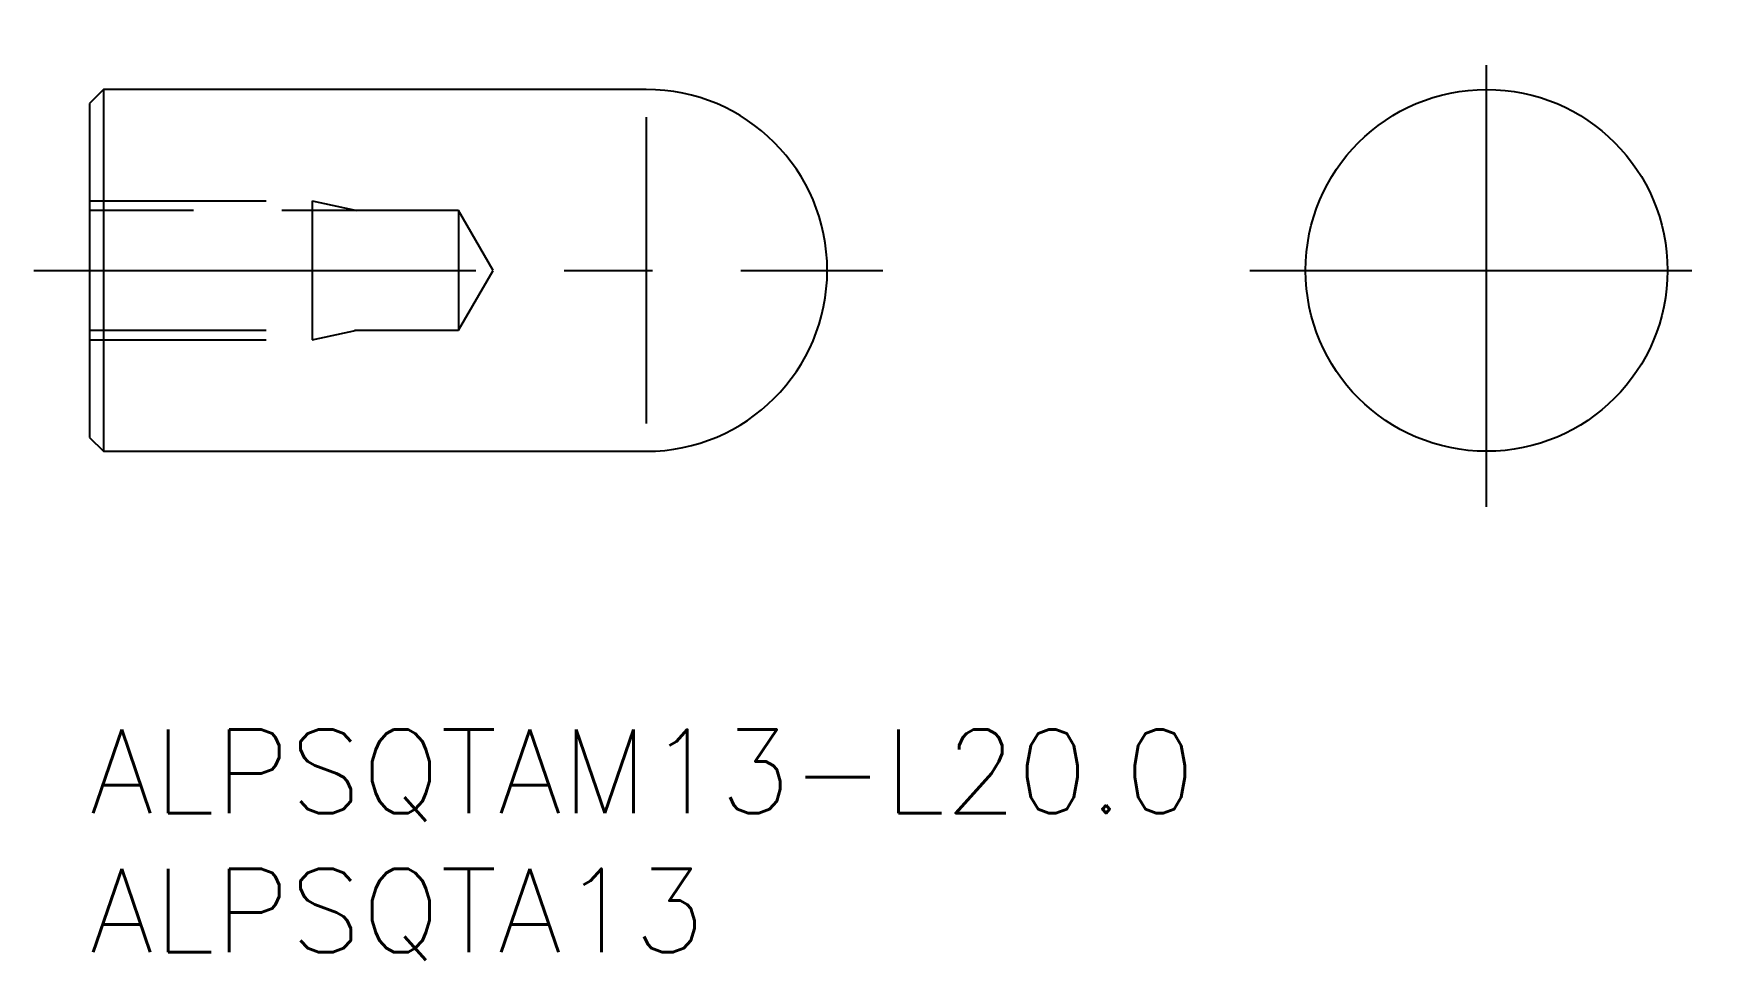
# Model space of a CAD drawing. Extents: x -2 to 58.7, y -8.3 to 25.
import ezdxf

# ---------------------------------------------------------------- set-up
doc = ezdxf.new("R2010")
doc.units = 0
doc.header["$LTSCALE"] = 0.5
doc.linetypes.add('CENTER', pattern=[50.8, 31.75, -6.35, 6.35, -6.35])
doc.linetypes.add('DASHED', pattern=[19.05, 12.7, -6.35])
for name, color, linetype in [('MSM_CENTER', 1, 'CENTER'), ('MSM_CONTINUOUS', 7, 'CONTINUOUS'), ('MSM_DASHED', 4, 'DASHED'), ('MSM_NARROW', 5, 'CONTINUOUS'), ('MSM_PART_NUMBER', 7, 'CONTINUOUS')]:
    doc.layers.add(name, color=color, linetype=linetype)
doc.styles.get("Standard").update_dxf_attribs({"font": 'txt.shx', "height": 3, "bigfont": 'bigfont.shx'})

# ---------------------------------------------------------------- blocks, each defined once
blk = doc.blocks.new('*U12')
at = {"layer": 'MSM_PART_NUMBER'}
blk.add_text('ALPSQTAM13-L20.0', height=3, dxfattribs=at).set_placement((0, -3))
blk = doc.blocks.new('*U13')
at = {"layer": 'MSM_PART_NUMBER'}
blk.add_text('ALPSQTA13', height=3, dxfattribs=at).set_placement((0, -8))

msp = doc.modelspace()

# ---------------------------------------------------------------- linework, layer by layer
at = {"layer": 'MSM_CENTER'}
for p, q in [((50.182, 8), (50.182, 25)), ((-2, 16.5), (28.5, 16.5)), ((41.682, 16.5), (58.682, 16.5))]:
    msp.add_line(p, q, dxfattribs=at)
at = {"layer": 'MSM_CONTINUOUS'}
for p, q in [((0.5, 23), (0, 22.5)), ((0, 22.5), (0, 10.5)), ((20, 23), (0.5, 23)), ((0.5, 23), (0.5, 10)), ((0, 10.5), (0.5, 10)), ((0.5, 10), (20, 10))]:
    msp.add_line(p, q, dxfattribs=at)
msp.add_circle((50.182, 16.5), 6.5, dxfattribs=at)
msp.add_arc((20, 16.5), 6.5, 270, 90, dxfattribs=at)
at = {"layer": 'MSM_DASHED'}
for p, q in [((0, 19), (8, 19)), ((8, 19), (8, 14)), ((8, 19), (9.6, 18.65)), ((13.259, 18.65), (0, 18.65)), ((14.5, 16.5), (13.259, 18.65)), ((13.259, 18.65), (13.259, 14.35)), ((13.259, 14.35), (14.5, 16.5)), ((0, 14.35), (13.259, 14.35)), ((0, 14), (8, 14)), ((8, 14), (9.6, 14.35))]:
    msp.add_line(p, q, dxfattribs=at)
at = {"layer": 'MSM_NARROW'}
msp.add_line((20, 22), (20, 11), dxfattribs=at)

# ---------------------------------------------------------------- block references
at = {"layer": 'MSM_CONTINUOUS'}
for name in ['*U12', '*U13']:
    msp.add_blockref(name, (0, 0), dxfattribs=at)

doc.saveas('drawing.dxf')
